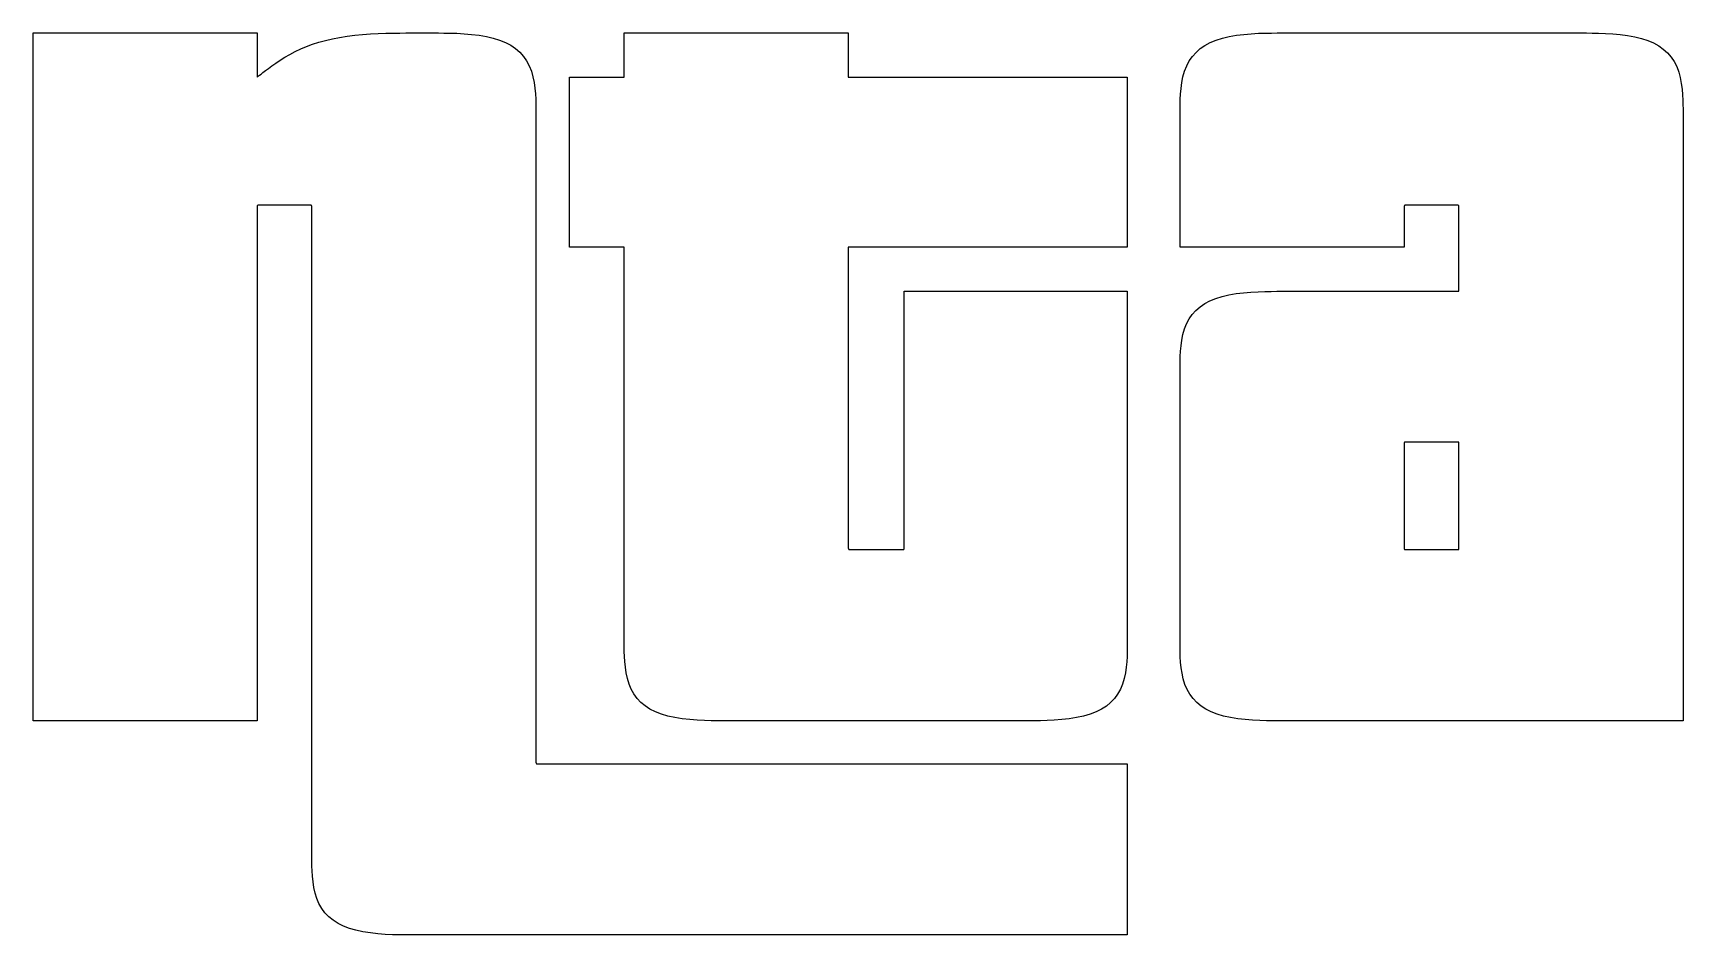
# Model space of a CAD drawing. Extents: x -29.1 to 43.7, y -24.8 to 28.6.
# Drawn here: x 18.26 to 35.67, y 19.08 to 28.6 of the extents above; entities that cross this region are included whole.
import ezdxf

# ---------------------------------------------------------------- set-up
doc = ezdxf.new("R2010")
doc.units = 0
doc.layers.add('LAYER 1', color=7, linetype='CONTINUOUS')

msp = doc.modelspace()

# ---------------------------------------------------------------- linework, layer by layer
at = {"layer": 'LAYER 1'}
for points in [[(21.669, 19.127), (21.6, 19.147), (21.537, 19.171), (21.48, 19.2), (21.428, 19.233), (21.382, 19.27), (21.342, 19.312), (21.308, 19.358), (21.279, 19.408), (21.256, 19.463), (21.239, 19.52), (21.226, 19.58), (21.216, 19.639), (21.21, 19.698), (21.207, 19.753), (21.205, 19.804), (21.205, 19.849), (21.205, 19.886), (21.205, 19.915), (21.205, 19.937), (21.205, 19.953), (21.205, 19.964), (21.205, 19.97), (21.205, 19.973), (21.205, 19.975), (21.205, 19.975), (21.205, 19.977), (21.205, 19.99), (21.205, 20.027), (21.205, 20.098), (21.205, 20.217), (21.205, 20.393), (21.205, 20.64), (21.205, 20.968), (21.205, 21.388), (21.205, 21.891), (21.205, 22.452), (21.205, 23.049), (21.205, 23.659), (21.205, 24.257), (21.205, 24.821), (21.205, 25.326), (21.205, 25.75), (21.205, 26.083), (21.205, 26.333), (21.205, 26.512), (21.205, 26.633), (21.205, 26.706), (21.205, 26.744), (21.205, 26.758), (21.205, 26.76), (21.205, 26.76), (21.205, 26.76), (21.205, 26.76), (21.205, 26.761), (21.205, 26.761), (21.205, 26.761), (21.205, 26.762), (21.205, 26.763), (21.205, 26.763), (21.205, 26.765), (21.205, 26.766), (21.204, 26.767), (21.204, 26.769), (21.204, 26.77), (21.204, 26.772), (21.204, 26.773), (21.203, 26.775), (21.203, 26.776), (21.202, 26.777), (21.201, 26.778), (21.2, 26.779), (21.199, 26.78), (21.198, 26.781), (21.197, 26.781), (21.196, 26.782), (21.194, 26.782), (21.193, 26.783), (21.191, 26.783), (21.19, 26.783), (21.189, 26.783), (21.187, 26.783), (21.186, 26.783), (21.185, 26.783), (21.184, 26.783), (21.183, 26.783), (21.183, 26.783), (21.182, 26.783), (21.182, 26.783), (21.182, 26.783), (21.182, 26.783), (21.182, 26.783), (21.182, 26.783), (21.182, 26.783), (21.18, 26.783), (21.176, 26.783), (21.17, 26.783), (21.159, 26.783), (21.144, 26.783), (21.123, 26.783), (21.095, 26.783), (21.06, 26.783), (21.018, 26.783), (20.973, 26.783), (20.926, 26.783), (20.878, 26.783), (20.831, 26.783), (20.788, 26.783), (20.75, 26.783), (20.719, 26.783), (20.695, 26.783), (20.677, 26.783), (20.664, 26.783), (20.656, 26.783), (20.651, 26.783), (20.649, 26.783), (20.648, 26.783), (20.648, 26.783), (20.648, 26.783), (20.648, 26.783), (20.648, 26.783), (20.647, 26.783), (20.647, 26.783), (20.647, 26.783), (20.646, 26.783), (20.645, 26.783), (20.644, 26.783), (20.643, 26.783), (20.642, 26.783), (20.64, 26.783), (20.639, 26.783), (20.637, 26.783), (20.636, 26.782), (20.634, 26.782), (20.633, 26.782), (20.632, 26.781), (20.631, 26.78), (20.63, 26.779), (20.629, 26.779), (20.628, 26.778), (20.627, 26.776), (20.627, 26.775), (20.626, 26.774), (20.626, 26.772), (20.625, 26.771), (20.625, 26.769), (20.625, 26.768), (20.625, 26.766), (20.625, 26.765), (20.625, 26.764), (20.625, 26.763), (20.625, 26.762), (20.625, 26.761), (20.625, 26.761), (20.625, 26.761), (20.625, 26.76), (20.625, 26.76), (20.625, 26.76), (20.625, 26.76), (20.625, 26.76), (20.625, 26.754), (20.625, 26.734), (20.625, 26.689), (20.625, 26.611), (20.625, 26.49), (20.625, 26.318), (20.625, 26.083), (20.625, 25.778), (20.625, 25.401), (20.625, 24.97), (20.625, 24.502), (20.625, 24.017), (20.625, 23.533), (20.625, 23.069), (20.625, 22.644), (20.625, 22.276), (20.625, 21.981), (20.625, 21.755), (20.625, 21.59), (20.625, 21.475), (20.625, 21.402), (20.625, 21.361), (20.625, 21.343), (20.625, 21.339), (20.625, 21.339), (20.625, 21.339), (20.625, 21.339), (20.625, 21.339), (20.625, 21.339), (20.625, 21.339), (20.625, 21.339), (20.625, 21.339), (20.625, 21.339), (20.624, 21.339), (20.618, 21.339), (20.602, 21.339), (20.574, 21.339), (20.528, 21.339), (20.461, 21.339), (20.369, 21.339), (20.247, 21.339), (20.094, 21.339), (19.913, 21.339), (19.714, 21.339), (19.504, 21.339), (19.292, 21.339), (19.085, 21.339), (18.893, 21.339), (18.723, 21.339), (18.583, 21.339), (18.474, 21.339), (18.393, 21.339), (18.336, 21.339), (18.298, 21.339), (18.276, 21.339), (18.265, 21.339), (18.261, 21.339), (18.261, 21.339), (18.261, 21.339), (18.261, 21.339), (18.261, 21.339), (18.261, 21.339), (18.261, 21.339), (18.261, 21.339), (18.261, 21.339), (18.261, 21.339), (18.261, 21.34), (18.261, 21.352), (18.261, 21.388), (18.261, 21.46), (18.261, 21.58), (18.261, 21.761), (18.261, 22.015), (18.261, 22.356), (18.261, 22.794), (18.261, 23.323), (18.261, 23.917), (18.261, 24.553), (18.261, 25.205), (18.261, 25.848), (18.261, 26.457), (18.261, 27.007), (18.261, 27.472), (18.261, 27.839), (18.261, 28.117), (18.261, 28.317), (18.261, 28.453), (18.261, 28.537), (18.261, 28.581), (18.261, 28.598), (18.261, 28.602), (18.261, 28.602), (18.261, 28.602), (18.261, 28.602), (18.261, 28.602), (18.261, 28.602), (18.261, 28.602), (18.261, 28.602), (18.261, 28.602), (18.261, 28.602), (18.263, 28.602), (18.272, 28.602), (18.29, 28.602), (18.323, 28.602), (18.375, 28.602), (18.449, 28.602), (18.549, 28.602), (18.68, 28.602), (18.843, 28.602), (19.03, 28.602), (19.233, 28.602), (19.444, 28.602), (19.656, 28.602), (19.859, 28.602), (20.045, 28.602), (20.208, 28.602), (20.338, 28.602), (20.438, 28.602), (20.512, 28.602), (20.563, 28.602), (20.596, 28.602), (20.614, 28.602), (20.623, 28.602), (20.625, 28.602), (20.625, 28.602), (20.625, 28.602), (20.625, 28.602), (20.625, 28.602), (20.625, 28.602), (20.625, 28.602), (20.625, 28.602), (20.625, 28.602), (20.625, 28.602), (20.625, 28.601), (20.625, 28.6), (20.625, 28.597), (20.625, 28.592), (20.625, 28.583), (20.625, 28.57), (20.625, 28.552), (20.625, 28.529), (20.625, 28.499), (20.625, 28.463), (20.625, 28.424), (20.625, 28.383), (20.625, 28.341), (20.625, 28.3), (20.625, 28.262), (20.625, 28.229), (20.625, 28.2), (20.625, 28.179), (20.625, 28.162), (20.625, 28.151), (20.625, 28.143), (20.625, 28.139), (20.625, 28.136), (20.625, 28.136), (20.625, 28.136), (20.625, 28.136), (20.626, 28.136), (20.629, 28.138), (20.633, 28.142), (20.641, 28.148), (20.652, 28.156), (20.667, 28.168), (20.687, 28.184), (20.713, 28.204), (20.745, 28.228), (20.781, 28.254), (20.822, 28.283), (20.868, 28.314), (20.917, 28.345), (20.97, 28.376), (21.027, 28.405), (21.086, 28.433), (21.148, 28.459), (21.212, 28.483), (21.279, 28.504), (21.349, 28.523), (21.422, 28.54), (21.497, 28.554), (21.575, 28.567), (21.656, 28.577), (21.738, 28.585), (21.822, 28.591), (21.905, 28.595), (21.985, 28.598), (22.061, 28.6), (22.132, 28.601), (22.194, 28.602), (22.248, 28.602), (22.291, 28.602), (22.326, 28.602), (22.354, 28.602), (22.378, 28.602), (22.402, 28.602), (22.427, 28.602), (22.457, 28.602), (22.494, 28.602), (22.541, 28.602), (22.598, 28.601), (22.663, 28.6), (22.735, 28.598), (22.811, 28.594), (22.889, 28.587), (22.968, 28.578), (23.045, 28.565), (23.117, 28.548), (23.185, 28.527), (23.247, 28.502), (23.303, 28.472), (23.353, 28.437), (23.398, 28.399), (23.437, 28.355), (23.47, 28.308), (23.498, 28.256), (23.52, 28.199), (23.537, 28.14), (23.549, 28.079), (23.558, 28.018), (23.564, 27.958), (23.567, 27.902), (23.568, 27.85), (23.569, 27.805), (23.569, 27.768), (23.569, 27.739), (23.569, 27.717), (23.569, 27.702), (23.569, 27.691), (23.569, 27.685), (23.569, 27.682), (23.569, 27.681), (23.569, 27.681), (23.569, 27.678), (23.569, 27.663), (23.569, 27.623), (23.569, 27.546), (23.569, 27.422), (23.569, 27.238), (23.569, 26.983), (23.569, 26.645), (23.569, 26.215), (23.569, 25.705), (23.569, 25.139), (23.569, 24.54), (23.569, 23.932), (23.569, 23.337), (23.569, 22.78), (23.569, 22.284), (23.569, 21.871), (23.569, 21.55), (23.569, 21.309), (23.569, 21.138), (23.569, 21.023), (23.569, 20.955), (23.569, 20.92), (23.569, 20.908), (23.569, 20.907), (23.569, 20.907), (23.569, 20.907), (23.569, 20.907), (23.569, 20.907), (23.569, 20.906), (23.569, 20.906), (23.569, 20.905), (23.569, 20.904), (23.569, 20.904), (23.569, 20.902), (23.569, 20.901), (23.569, 20.9), (23.569, 20.898), (23.569, 20.897), (23.569, 20.895), (23.57, 20.894), (23.57, 20.892), (23.571, 20.891), (23.571, 20.89), (23.572, 20.889), (23.573, 20.888), (23.574, 20.887), (23.575, 20.886), (23.576, 20.886), (23.578, 20.885), (23.579, 20.885), (23.581, 20.885), (23.582, 20.884), (23.584, 20.884), (23.585, 20.884), (23.586, 20.884), (23.588, 20.884), (23.589, 20.884), (23.59, 20.884), (23.59, 20.884), (23.591, 20.884), (23.591, 20.884), (23.591, 20.884), (23.591, 20.884), (23.591, 20.884), (23.591, 20.884), (23.592, 20.884), (23.596, 20.884), (23.616, 20.884), (23.662, 20.884), (23.743, 20.884), (23.872, 20.884), (24.059, 20.884), (24.315, 20.884), (24.65, 20.884), (25.068, 20.884), (25.554, 20.884), (26.084, 20.884), (26.638, 20.884), (27.195, 20.884), (27.733, 20.884), (28.23, 20.884), (28.665, 20.884), (29.019, 20.884), (29.291, 20.884), (29.492, 20.884), (29.633, 20.884), (29.724, 20.884), (29.777, 20.884), (29.801, 20.884), (29.808, 20.884), (29.809, 20.884), (29.809, 20.884), (29.809, 20.884), (29.809, 20.884), (29.809, 20.884), (29.809, 20.884), (29.809, 20.884), (29.809, 20.884), (29.809, 20.884), (29.809, 20.884), (29.809, 20.88), (29.809, 20.869), (29.809, 20.85), (29.809, 20.817), (29.809, 20.769), (29.809, 20.702), (29.809, 20.614), (29.809, 20.5), (29.809, 20.365), (29.809, 20.215), (29.809, 20.056), (29.809, 19.893), (29.809, 19.734), (29.809, 19.585), (29.809, 19.451), (29.809, 19.34), (29.809, 19.253), (29.809, 19.187), (29.809, 19.141), (29.809, 19.109), (29.809, 19.09), (29.809, 19.081), (29.809, 19.077), (29.809, 19.077), (29.809, 19.077), (29.809, 19.077), (29.809, 19.077), (29.809, 19.077), (29.809, 19.077), (29.809, 19.077), (29.809, 19.077), (29.809, 19.077), (29.808, 19.077), (29.798, 19.077), (29.767, 19.077), (29.702, 19.077), (29.589, 19.077), (29.416, 19.077), (29.171, 19.077), (28.839, 19.077), (28.41, 19.077), (27.885, 19.077), (27.289, 19.077), (26.645, 19.077), (25.981, 19.077), (25.321, 19.077), (24.692, 19.077), (24.119, 19.077), (23.627, 19.077), (23.235, 19.077), (22.937, 19.077), (22.72, 19.077), (22.57, 19.077), (22.476, 19.077), (22.425, 19.077), (22.403, 19.077), (22.398, 19.077), (22.398, 19.077), (22.397, 19.077), (22.394, 19.077), (22.387, 19.077), (22.375, 19.077), (22.356, 19.077), (22.33, 19.077), (22.295, 19.077), (22.249, 19.077), (22.192, 19.077), (22.127, 19.078), (22.055, 19.08), (21.979, 19.084), (21.9, 19.09), (21.821, 19.099), (21.743, 19.111)], [(24.96, 21.389), (24.892, 21.409), (24.829, 21.433), (24.772, 21.462), (24.721, 21.496), (24.676, 21.533), (24.636, 21.575), (24.602, 21.622), (24.574, 21.672), (24.551, 21.727), (24.534, 21.786), (24.521, 21.846), (24.512, 21.906), (24.506, 21.964), (24.503, 22.019), (24.501, 22.07), (24.501, 22.115), (24.501, 22.151), (24.501, 22.18), (24.501, 22.201), (24.501, 22.216), (24.501, 22.227), (24.501, 22.232), (24.501, 22.235), (24.501, 22.236), (24.501, 22.237), (24.501, 22.238), (24.501, 22.248), (24.501, 22.274), (24.501, 22.322), (24.501, 22.4), (24.501, 22.514), (24.501, 22.673), (24.501, 22.884), (24.501, 23.151), (24.501, 23.465), (24.501, 23.813), (24.501, 24.179), (24.501, 24.55), (24.501, 24.91), (24.501, 25.245), (24.501, 25.542), (24.501, 25.786), (24.501, 25.974), (24.501, 26.114), (24.501, 26.213), (24.501, 26.278), (24.501, 26.315), (24.501, 26.334), (24.501, 26.339), (24.501, 26.34), (24.501, 26.34), (24.501, 26.34), (24.501, 26.34), (24.501, 26.34), (24.501, 26.34), (24.501, 26.34), (24.501, 26.34), (24.501, 26.34), (24.501, 26.34), (24.499, 26.34), (24.496, 26.34), (24.49, 26.34), (24.48, 26.34), (24.464, 26.34), (24.443, 26.34), (24.414, 26.34), (24.378, 26.34), (24.334, 26.34), (24.286, 26.34), (24.234, 26.34), (24.182, 26.34), (24.131, 26.34), (24.083, 26.34), (24.04, 26.34), (24.004, 26.34), (23.976, 26.34), (23.956, 26.34), (23.941, 26.34), (23.931, 26.34), (23.925, 26.34), (23.922, 26.34), (23.921, 26.34), (23.921, 26.34), (23.921, 26.34), (23.921, 26.34), (23.921, 26.34), (23.921, 26.34), (23.921, 26.34), (23.921, 26.34), (23.921, 26.34), (23.921, 26.34), (23.921, 26.34), (23.921, 26.343), (23.921, 26.352), (23.921, 26.37), (23.921, 26.399), (23.921, 26.444), (23.921, 26.508), (23.921, 26.593), (23.921, 26.702), (23.921, 26.835), (23.921, 26.983), (23.921, 27.141), (23.921, 27.304), (23.921, 27.463), (23.921, 27.614), (23.921, 27.75), (23.921, 27.864), (23.921, 27.953), (23.921, 28.021), (23.921, 28.069), (23.921, 28.101), (23.921, 28.121), (23.921, 28.131), (23.921, 28.135), (23.921, 28.136), (23.921, 28.136), (23.921, 28.136), (23.921, 28.136), (23.921, 28.136), (23.921, 28.136), (23.921, 28.136), (23.921, 28.136), (23.921, 28.136), (23.921, 28.136), (23.922, 28.136), (23.924, 28.136), (23.93, 28.136), (23.939, 28.136), (23.952, 28.136), (23.972, 28.136), (23.998, 28.136), (24.032, 28.136), (24.074, 28.136), (24.121, 28.136), (24.172, 28.136), (24.224, 28.136), (24.276, 28.136), (24.325, 28.136), (24.37, 28.136), (24.408, 28.136), (24.438, 28.136), (24.461, 28.136), (24.477, 28.136), (24.488, 28.136), (24.495, 28.136), (24.499, 28.136), (24.501, 28.136), (24.501, 28.136), (24.501, 28.136), (24.501, 28.136), (24.501, 28.136), (24.501, 28.136), (24.501, 28.136), (24.501, 28.136), (24.501, 28.136), (24.501, 28.136), (24.501, 28.136), (24.501, 28.136), (24.501, 28.138), (24.501, 28.142), (24.501, 28.148), (24.501, 28.159), (24.501, 28.174), (24.501, 28.194), (24.501, 28.221), (24.501, 28.253), (24.501, 28.291), (24.501, 28.331), (24.501, 28.373), (24.501, 28.415), (24.501, 28.455), (24.501, 28.491), (24.501, 28.523), (24.501, 28.548), (24.501, 28.567), (24.501, 28.581), (24.501, 28.591), (24.501, 28.597), (24.501, 28.6), (24.501, 28.601), (24.501, 28.602), (24.501, 28.602), (24.501, 28.602), (24.501, 28.602), (24.501, 28.602), (24.501, 28.602), (24.501, 28.602), (24.501, 28.602), (24.501, 28.602), (24.501, 28.602), (24.503, 28.602), (24.51, 28.602), (24.528, 28.602), (24.559, 28.602), (24.609, 28.602), (24.681, 28.602), (24.78, 28.602), (24.909, 28.602), (25.071, 28.602), (25.257, 28.602), (25.461, 28.602), (25.674, 28.602), (25.886, 28.602), (26.091, 28.602), (26.28, 28.602), (26.444, 28.602), (26.576, 28.602), (26.677, 28.602), (26.751, 28.602), (26.803, 28.602), (26.836, 28.602), (26.855, 28.602), (26.863, 28.602), (26.865, 28.602), (26.865, 28.602), (26.865, 28.602), (26.865, 28.602), (26.865, 28.602), (26.865, 28.602), (26.865, 28.602), (26.865, 28.602), (26.865, 28.602), (26.865, 28.602), (26.865, 28.601), (26.865, 28.6), (26.865, 28.597), (26.865, 28.591), (26.865, 28.582), (26.865, 28.568), (26.865, 28.55), (26.865, 28.525), (26.865, 28.494), (26.865, 28.458), (26.865, 28.418), (26.865, 28.377), (26.865, 28.335), (26.865, 28.294), (26.865, 28.256), (26.865, 28.223), (26.865, 28.196), (26.865, 28.175), (26.865, 28.16), (26.865, 28.149), (26.865, 28.142), (26.865, 28.138), (26.865, 28.136), (26.865, 28.136), (26.865, 28.136), (26.865, 28.136), (26.865, 28.136), (26.865, 28.136), (26.865, 28.136), (26.865, 28.136), (26.865, 28.136), (26.865, 28.136), (26.865, 28.136), (26.866, 28.136), (26.873, 28.136), (26.89, 28.136), (26.924, 28.136), (26.979, 28.136), (27.059, 28.136), (27.172, 28.136), (27.321, 28.136), (27.511, 28.136), (27.735, 28.136), (27.983, 28.136), (28.245, 28.136), (28.511, 28.136), (28.77, 28.136), (29.012, 28.136), (29.227, 28.136), (29.404, 28.136), (29.541, 28.136), (29.643, 28.136), (29.715, 28.136), (29.762, 28.136), (29.79, 28.136), (29.804, 28.136), (29.808, 28.136), (29.809, 28.136), (29.809, 28.136), (29.809, 28.136), (29.809, 28.136), (29.809, 28.136), (29.809, 28.136), (29.809, 28.136), (29.809, 28.136), (29.809, 28.136), (29.809, 28.135), (29.809, 28.132), (29.809, 28.122), (29.809, 28.104), (29.809, 28.072), (29.809, 28.026), (29.809, 27.96), (29.809, 27.873), (29.809, 27.761), (29.809, 27.627), (29.809, 27.477), (29.809, 27.318), (29.809, 27.156), (29.809, 26.997), (29.809, 26.847), (29.809, 26.713), (29.809, 26.602), (29.809, 26.514), (29.809, 26.449), (29.809, 26.403), (29.809, 26.372), (29.809, 26.353), (29.809, 26.344), (29.809, 26.34), (29.809, 26.34), (29.809, 26.34), (29.809, 26.34), (29.809, 26.34), (29.809, 26.34), (29.809, 26.34), (29.809, 26.34), (29.809, 26.34), (29.809, 26.34), (29.808, 26.34), (29.804, 26.34), (29.79, 26.34), (29.762, 26.34), (29.714, 26.34), (29.642, 26.34), (29.539, 26.34), (29.402, 26.34), (29.224, 26.34), (29.009, 26.34), (28.767, 26.34), (28.508, 26.34), (28.242, 26.34), (27.98, 26.34), (27.732, 26.34), (27.508, 26.34), (27.319, 26.34), (27.17, 26.34), (27.058, 26.34), (26.978, 26.34), (26.923, 26.34), (26.89, 26.34), (26.873, 26.34), (26.866, 26.34), (26.865, 26.34), (26.865, 26.34), (26.865, 26.34), (26.865, 26.34), (26.865, 26.34), (26.865, 26.34), (26.865, 26.34), (26.865, 26.34), (26.865, 26.34), (26.865, 26.34), (26.865, 26.336), (26.865, 26.323), (26.865, 26.295), (26.865, 26.247), (26.865, 26.173), (26.865, 26.068), (26.865, 25.926), (26.865, 25.742), (26.865, 25.515), (26.865, 25.258), (26.865, 24.981), (26.865, 24.695), (26.865, 24.411), (26.865, 24.141), (26.865, 23.895), (26.865, 23.685), (26.865, 23.519), (26.865, 23.393), (26.865, 23.301), (26.865, 23.239), (26.865, 23.2), (26.865, 23.179), (26.865, 23.17), (26.865, 23.169), (26.865, 23.169), (26.865, 23.169), (26.865, 23.169), (26.865, 23.168), (26.865, 23.168), (26.865, 23.168), (26.865, 23.167), (26.865, 23.167), (26.865, 23.166), (26.865, 23.165), (26.865, 23.163), (26.865, 23.162), (26.865, 23.16), (26.865, 23.159), (26.866, 23.157), (26.866, 23.156), (26.866, 23.154), (26.867, 23.153), (26.868, 23.152), (26.868, 23.151), (26.869, 23.15), (26.87, 23.149), (26.871, 23.148), (26.872, 23.148), (26.874, 23.147), (26.875, 23.147), (26.877, 23.146), (26.878, 23.146), (26.88, 23.146), (26.881, 23.146), (26.882, 23.146), (26.884, 23.146), (26.885, 23.146), (26.886, 23.146), (26.886, 23.146), (26.887, 23.146), (26.887, 23.146), (26.887, 23.146), (26.888, 23.146), (26.888, 23.146), (26.888, 23.146), (26.888, 23.146), (26.888, 23.146), (26.89, 23.146), (26.894, 23.146), (26.901, 23.146), (26.912, 23.146), (26.928, 23.146), (26.951, 23.146), (26.98, 23.146), (27.017, 23.146), (27.06, 23.146), (27.107, 23.146), (27.156, 23.146), (27.205, 23.146), (27.252, 23.146), (27.296, 23.146), (27.334, 23.146), (27.365, 23.146), (27.389, 23.146), (27.406, 23.146), (27.418, 23.146), (27.426, 23.146), (27.431, 23.146), (27.433, 23.146), (27.433, 23.146), (27.433, 23.146), (27.433, 23.146), (27.433, 23.146), (27.433, 23.146), (27.434, 23.146), (27.434, 23.146), (27.435, 23.146), (27.435, 23.146), (27.436, 23.146), (27.437, 23.146), (27.438, 23.146), (27.44, 23.146), (27.441, 23.146), (27.443, 23.146), (27.444, 23.146), (27.446, 23.147), (27.447, 23.147), (27.448, 23.148), (27.45, 23.148), (27.451, 23.149), (27.452, 23.15), (27.453, 23.151), (27.453, 23.152), (27.454, 23.153), (27.455, 23.154), (27.455, 23.156), (27.455, 23.157), (27.456, 23.159), (27.456, 23.16), (27.456, 23.162), (27.456, 23.163), (27.456, 23.164), (27.456, 23.165), (27.456, 23.166), (27.456, 23.167), (27.456, 23.168), (27.456, 23.168), (27.456, 23.168), (27.456, 23.168), (27.456, 23.169), (27.456, 23.169), (27.456, 23.169), (27.456, 23.169), (27.456, 23.175), (27.456, 23.191), (27.456, 23.221), (27.456, 23.27), (27.456, 23.343), (27.456, 23.445), (27.456, 23.58), (27.456, 23.752), (27.456, 23.957), (27.456, 24.184), (27.456, 24.425), (27.456, 24.669), (27.456, 24.908), (27.456, 25.131), (27.456, 25.33), (27.456, 25.494), (27.456, 25.622), (27.456, 25.717), (27.456, 25.785), (27.456, 25.829), (27.456, 25.856), (27.456, 25.869), (27.456, 25.873), (27.456, 25.874), (27.456, 25.874), (27.456, 25.874), (27.456, 25.874), (27.456, 25.874), (27.456, 25.874), (27.456, 25.874), (27.456, 25.874), (27.456, 25.874), (27.456, 25.874), (27.461, 25.874), (27.473, 25.874), (27.496, 25.874), (27.536, 25.874), (27.597, 25.874), (27.681, 25.874), (27.794, 25.874), (27.939, 25.874), (28.113, 25.874), (28.309, 25.874), (28.517, 25.874), (28.729, 25.874), (28.938, 25.874), (29.135, 25.874), (29.311, 25.874), (29.459, 25.874), (29.575, 25.874), (29.662, 25.874), (29.724, 25.874), (29.766, 25.874), (29.791, 25.874), (29.803, 25.874), (29.808, 25.874), (29.809, 25.874), (29.809, 25.874), (29.809, 25.874), (29.809, 25.874), (29.809, 25.874), (29.809, 25.874), (29.809, 25.874), (29.809, 25.874), (29.809, 25.874), (29.809, 25.873), (29.809, 25.868), (29.809, 25.852), (29.809, 25.818), (29.809, 25.761), (29.809, 25.673), (29.809, 25.548), (29.809, 25.38), (29.809, 25.164), (29.809, 24.9), (29.809, 24.602), (29.809, 24.283), (29.809, 23.954), (29.809, 23.63), (29.809, 23.322), (29.809, 23.044), (29.809, 22.808), (29.809, 22.622), (29.809, 22.481), (29.809, 22.38), (29.809, 22.311), (29.809, 22.269), (29.809, 22.247), (29.809, 22.238), (29.809, 22.237), (29.809, 22.236), (29.809, 22.235), (29.809, 22.232), (29.809, 22.226), (29.809, 22.216), (29.809, 22.201), (29.809, 22.18), (29.809, 22.151), (29.809, 22.114), (29.808, 22.07), (29.807, 22.019), (29.803, 21.963), (29.798, 21.905), (29.789, 21.845), (29.776, 21.785), (29.758, 21.727), (29.736, 21.672), (29.707, 21.621), (29.673, 21.575), (29.633, 21.533), (29.588, 21.495), (29.537, 21.462), (29.48, 21.433), (29.417, 21.409), (29.348, 21.388), (29.274, 21.372), (29.197, 21.36), (29.118, 21.352), (29.039, 21.346), (28.963, 21.342), (28.892, 21.34), (28.827, 21.339), (28.772, 21.339), (28.727, 21.339), (28.692, 21.339), (28.666, 21.339), (28.649, 21.339), (28.637, 21.339), (28.631, 21.339), (28.628, 21.339), (28.627, 21.339), (28.627, 21.339), (28.624, 21.339), (28.614, 21.339), (28.592, 21.339), (28.551, 21.339), (28.488, 21.339), (28.397, 21.339), (28.272, 21.339), (28.109, 21.339), (27.906, 21.339), (27.672, 21.339), (27.418, 21.339), (27.153, 21.339), (26.888, 21.339), (26.634, 21.339), (26.401, 21.339), (26.198, 21.339), (26.036, 21.339), (25.912, 21.339), (25.821, 21.339), (25.758, 21.339), (25.718, 21.339), (25.695, 21.339), (25.685, 21.339), (25.683, 21.339), (25.683, 21.339), (25.682, 21.339), (25.679, 21.339), (25.672, 21.339), (25.661, 21.339), (25.643, 21.339), (25.617, 21.339), (25.583, 21.339), (25.537, 21.339), (25.482, 21.339), (25.417, 21.34), (25.346, 21.342), (25.27, 21.346), (25.191, 21.352), (25.112, 21.36), (25.034, 21.373)], [(30.825, 21.389), (30.757, 21.409), (30.695, 21.433), (30.639, 21.462), (30.588, 21.494), (30.542, 21.532), (30.503, 21.573), (30.469, 21.619), (30.44, 21.669), (30.417, 21.723), (30.4, 21.781), (30.387, 21.84), (30.378, 21.899), (30.371, 21.958), (30.368, 22.013), (30.366, 22.064), (30.366, 22.109), (30.366, 22.147), (30.366, 22.176), (30.366, 22.198), (30.366, 22.214), (30.366, 22.225), (30.366, 22.232), (30.366, 22.235), (30.366, 22.236), (30.366, 22.237), (30.366, 22.237), (30.366, 22.242), (30.366, 22.256), (30.366, 22.284), (30.366, 22.33), (30.366, 22.399), (30.366, 22.496), (30.366, 22.625), (30.366, 22.791), (30.366, 22.991), (30.366, 23.215), (30.366, 23.455), (30.366, 23.7), (30.366, 23.942), (30.366, 24.171), (30.366, 24.377), (30.366, 24.552), (30.366, 24.689), (30.366, 24.794), (30.366, 24.869), (30.366, 24.92), (30.366, 24.951), (30.366, 24.968), (30.366, 24.975), (30.366, 24.976), (30.366, 24.976), (30.366, 24.977), (30.366, 24.98), (30.366, 24.986), (30.366, 24.995), (30.366, 25.01), (30.366, 25.031), (30.366, 25.058), (30.366, 25.094), (30.366, 25.137), (30.367, 25.187), (30.37, 25.242), (30.376, 25.299), (30.384, 25.359), (30.396, 25.418), (30.413, 25.476), (30.434, 25.531), (30.461, 25.582), (30.494, 25.629), (30.533, 25.672), (30.577, 25.71), (30.626, 25.744), (30.681, 25.773), (30.742, 25.799), (30.809, 25.82), (30.881, 25.836), (30.957, 25.849), (31.035, 25.859), (31.114, 25.866), (31.19, 25.87), (31.262, 25.872), (31.328, 25.873), (31.387, 25.874), (31.435, 25.874), (31.472, 25.874), (31.5, 25.874), (31.52, 25.874), (31.534, 25.874), (31.542, 25.874), (31.546, 25.874), (31.548, 25.874), (31.548, 25.874), (31.548, 25.874), (31.552, 25.874), (31.562, 25.874), (31.581, 25.874), (31.612, 25.874), (31.659, 25.874), (31.724, 25.874), (31.81, 25.874), (31.919, 25.874), (32.05, 25.874), (32.196, 25.874), (32.351, 25.874), (32.509, 25.874), (32.664, 25.874), (32.809, 25.874), (32.94, 25.874), (33.049, 25.874), (33.135, 25.874), (33.199, 25.874), (33.245, 25.874), (33.277, 25.874), (33.296, 25.874), (33.305, 25.874), (33.309, 25.874), (33.309, 25.874), (33.309, 25.874), (33.309, 25.874), (33.309, 25.874), (33.309, 25.874), (33.309, 25.874), (33.309, 25.874), (33.309, 25.874), (33.309, 25.874), (33.309, 25.874), (33.309, 25.875), (33.309, 25.878), (33.309, 25.886), (33.309, 25.899), (33.309, 25.918), (33.309, 25.947), (33.309, 25.985), (33.309, 26.035), (33.309, 26.097), (33.309, 26.167), (33.309, 26.244), (33.309, 26.323), (33.309, 26.402), (33.309, 26.477), (33.309, 26.547), (33.309, 26.607), (33.309, 26.655), (33.309, 26.692), (33.309, 26.719), (33.309, 26.738), (33.309, 26.75), (33.309, 26.756), (33.309, 26.759), (33.309, 26.76), (33.309, 26.76), (33.309, 26.76), (33.309, 26.76), (33.309, 26.76), (33.309, 26.761), (33.309, 26.761), (33.309, 26.762), (33.309, 26.762), (33.309, 26.763), (33.309, 26.764), (33.309, 26.765), (33.309, 26.767), (33.309, 26.768), (33.309, 26.77), (33.309, 26.771), (33.309, 26.773), (33.308, 26.774), (33.308, 26.775), (33.307, 26.777), (33.307, 26.778), (33.306, 26.779), (33.305, 26.78), (33.304, 26.78), (33.303, 26.781), (33.301, 26.782), (33.3, 26.782), (33.299, 26.782), (33.297, 26.783), (33.296, 26.783), (33.294, 26.783), (33.293, 26.783), (33.291, 26.783), (33.29, 26.783), (33.289, 26.783), (33.288, 26.783), (33.288, 26.783), (33.287, 26.783), (33.287, 26.783), (33.287, 26.783), (33.287, 26.783), (33.287, 26.783), (33.287, 26.783), (33.287, 26.783), (33.286, 26.783), (33.284, 26.783), (33.279, 26.783), (33.271, 26.783), (33.258, 26.783), (33.24, 26.783), (33.216, 26.783), (33.185, 26.783), (33.147, 26.783), (33.104, 26.783), (33.058, 26.783), (33.01, 26.783), (32.963, 26.783), (32.918, 26.783), (32.876, 26.783), (32.841, 26.783), (32.813, 26.783), (32.792, 26.783), (32.776, 26.783), (32.765, 26.783), (32.758, 26.783), (32.755, 26.783), (32.753, 26.783), (32.753, 26.783), (32.753, 26.783), (32.753, 26.783), (32.753, 26.783), (32.752, 26.783), (32.752, 26.783), (32.752, 26.783), (32.751, 26.783), (32.751, 26.783), (32.75, 26.783), (32.749, 26.783), (32.747, 26.783), (32.746, 26.783), (32.745, 26.783), (32.743, 26.783), (32.742, 26.783), (32.74, 26.782), (32.739, 26.782), (32.737, 26.781), (32.736, 26.781), (32.735, 26.78), (32.734, 26.779), (32.733, 26.778), (32.732, 26.777), (32.732, 26.776), (32.731, 26.775), (32.731, 26.773), (32.73, 26.772), (32.73, 26.77), (32.73, 26.769), (32.73, 26.767), (32.73, 26.766), (32.73, 26.765), (32.73, 26.764), (32.73, 26.763), (32.73, 26.762), (32.73, 26.761), (32.73, 26.761), (32.73, 26.761), (32.73, 26.76), (32.73, 26.76), (32.73, 26.76), (32.73, 26.76), (32.73, 26.76), (32.73, 26.76), (32.73, 26.757), (32.73, 26.753), (32.73, 26.747), (32.73, 26.736), (32.73, 26.722), (32.73, 26.702), (32.73, 26.677), (32.73, 26.647), (32.73, 26.612), (32.73, 26.576), (32.73, 26.538), (32.73, 26.501), (32.73, 26.466), (32.73, 26.434), (32.73, 26.406), (32.73, 26.385), (32.73, 26.369), (32.73, 26.357), (32.73, 26.349), (32.73, 26.344), (32.73, 26.341), (32.73, 26.34), (32.73, 26.34), (32.73, 26.34), (32.73, 26.34), (32.73, 26.34), (32.73, 26.34), (32.73, 26.34), (32.73, 26.34), (32.73, 26.34), (32.73, 26.34), (32.73, 26.34), (32.728, 26.34), (32.72, 26.34), (32.703, 26.34), (32.671, 26.34), (32.622, 26.34), (32.551, 26.34), (32.454, 26.34), (32.327, 26.34), (32.168, 26.34), (31.984, 26.34), (31.783, 26.34), (31.573, 26.34), (31.361, 26.34), (31.157, 26.34), (30.969, 26.34), (30.803, 26.34), (30.668, 26.34), (30.565, 26.34), (30.488, 26.34), (30.434, 26.34), (30.399, 26.34), (30.378, 26.34), (30.369, 26.34), (30.366, 26.34), (30.366, 26.34), (30.366, 26.34), (30.366, 26.34), (30.366, 26.34), (30.366, 26.34), (30.366, 26.34), (30.366, 26.34), (30.366, 26.34), (30.366, 26.34), (30.366, 26.34), (30.366, 26.343), (30.366, 26.35), (30.366, 26.364), (30.366, 26.387), (30.366, 26.422), (30.366, 26.47), (30.366, 26.535), (30.366, 26.617), (30.366, 26.716), (30.366, 26.826), (30.366, 26.944), (30.366, 27.064), (30.366, 27.182), (30.366, 27.293), (30.366, 27.394), (30.366, 27.478), (30.366, 27.544), (30.366, 27.594), (30.366, 27.63), (30.366, 27.655), (30.366, 27.67), (30.366, 27.677), (30.366, 27.68), (30.366, 27.681), (30.366, 27.681), (30.366, 27.682), (30.366, 27.685), (30.366, 27.691), (30.366, 27.702), (30.366, 27.717), (30.366, 27.739), (30.366, 27.768), (30.366, 27.805), (30.366, 27.85), (30.368, 27.901), (30.371, 27.957), (30.376, 28.016), (30.385, 28.077), (30.397, 28.138), (30.414, 28.198), (30.436, 28.254), (30.463, 28.306), (30.496, 28.354), (30.535, 28.397), (30.579, 28.436), (30.629, 28.47), (30.685, 28.5), (30.746, 28.526), (30.813, 28.547), (30.886, 28.564), (30.962, 28.577), (31.04, 28.587), (31.118, 28.593), (31.195, 28.598), (31.266, 28.6), (31.332, 28.601), (31.39, 28.602), (31.437, 28.602), (31.474, 28.602), (31.502, 28.602), (31.521, 28.602), (31.535, 28.602), (31.542, 28.602), (31.546, 28.602), (31.548, 28.602), (31.548, 28.602), (31.549, 28.602), (31.556, 28.602), (31.573, 28.602), (31.606, 28.602), (31.66, 28.602), (31.739, 28.602), (31.85, 28.602), (31.996, 28.602), (32.182, 28.602), (32.402, 28.602), (32.647, 28.602), (32.906, 28.602), (33.17, 28.602), (33.428, 28.602), (33.67, 28.602), (33.886, 28.602), (34.067, 28.602), (34.207, 28.602), (34.313, 28.602), (34.389, 28.602), (34.439, 28.602), (34.47, 28.602), (34.485, 28.602), (34.491, 28.602), (34.492, 28.602), (34.492, 28.602), (34.493, 28.602), (34.498, 28.602), (34.506, 28.602), (34.52, 28.602), (34.541, 28.602), (34.57, 28.602), (34.608, 28.602), (34.657, 28.602), (34.716, 28.601), (34.783, 28.6), (34.855, 28.597), (34.932, 28.593), (35.01, 28.586), (35.088, 28.576), (35.164, 28.562), (35.236, 28.545), (35.302, 28.523), (35.362, 28.496), (35.417, 28.466), (35.466, 28.43), (35.51, 28.391), (35.548, 28.347), (35.58, 28.299), (35.607, 28.246), (35.628, 28.189), (35.644, 28.13), (35.656, 28.069), (35.664, 28.008), (35.669, 27.949), (35.672, 27.893), (35.673, 27.843), (35.674, 27.799), (35.674, 27.763), (35.674, 27.735), (35.674, 27.715), (35.674, 27.7), (35.674, 27.69), (35.674, 27.685), (35.674, 27.682), (35.674, 27.681), (35.674, 27.681), (35.674, 27.678), (35.674, 27.661), (35.674, 27.62), (35.674, 27.544), (35.674, 27.421), (35.674, 27.243), (35.674, 26.996), (35.674, 26.671), (35.674, 26.26), (35.674, 25.777), (35.674, 25.244), (35.674, 24.683), (35.674, 24.115), (35.674, 23.563), (35.674, 23.047), (35.674, 22.59), (35.674, 22.212), (35.674, 21.919), (35.674, 21.7), (35.674, 21.544), (35.674, 21.441), (35.674, 21.38), (35.674, 21.35), (35.674, 21.34), (35.674, 21.339), (35.674, 21.339), (35.674, 21.339), (35.674, 21.339), (35.674, 21.339), (35.674, 21.339), (35.674, 21.339), (35.674, 21.339), (35.674, 21.339), (35.673, 21.339), (35.667, 21.339), (35.648, 21.339), (35.609, 21.339), (35.544, 21.339), (35.444, 21.339), (35.304, 21.339), (35.116, 21.339), (34.873, 21.339), (34.577, 21.339), (34.243, 21.339), (33.885, 21.339), (33.515, 21.339), (33.15, 21.339), (32.802, 21.339), (32.486, 21.339), (32.216, 21.339), (32.002, 21.339), (31.84, 21.339), (31.721, 21.339), (31.64, 21.339), (31.589, 21.339), (31.562, 21.339), (31.55, 21.339), (31.548, 21.339), (31.548, 21.339), (31.547, 21.339), (31.543, 21.339), (31.536, 21.339), (31.524, 21.339), (31.506, 21.339), (31.48, 21.339), (31.444, 21.339), (31.399, 21.339), (31.343, 21.339), (31.278, 21.34), (31.207, 21.342), (31.132, 21.346), (31.054, 21.352), (30.975, 21.361), (30.899, 21.373)], [(33.217, 24.282), (33.182, 24.282), (33.143, 24.282), (33.099, 24.282), (33.053, 24.282), (33.007, 24.282), (32.961, 24.282), (32.918, 24.282), (32.878, 24.282), (32.844, 24.282), (32.817, 24.282), (32.795, 24.282), (32.779, 24.282), (32.768, 24.282), (32.76, 24.282), (32.756, 24.282), (32.754, 24.282), (32.753, 24.282), (32.753, 24.282), (32.753, 24.282), (32.753, 24.282), (32.752, 24.282), (32.752, 24.282), (32.752, 24.282), (32.752, 24.282), (32.751, 24.282), (32.751, 24.282), (32.75, 24.282), (32.749, 24.282), (32.748, 24.282), (32.747, 24.282), (32.745, 24.282), (32.744, 24.282), (32.743, 24.282), (32.741, 24.282), (32.74, 24.282), (32.738, 24.281), (32.737, 24.281), (32.736, 24.28), (32.735, 24.279), (32.734, 24.279), (32.733, 24.278), (32.733, 24.277), (32.732, 24.276), (32.731, 24.275), (32.731, 24.273), (32.731, 24.272), (32.73, 24.271), (32.73, 24.269), (32.73, 24.268), (32.73, 24.267), (32.73, 24.265), (32.73, 24.264), (32.73, 24.263), (32.73, 24.262), (32.73, 24.261), (32.73, 24.261), (32.73, 24.26), (32.73, 24.26), (32.73, 24.26), (32.73, 24.26), (32.73, 24.26), (32.73, 24.26), (32.73, 24.26), (32.73, 24.259), (32.73, 24.257), (32.73, 24.251), (32.73, 24.24), (32.73, 24.222), (32.73, 24.197), (32.73, 24.162), (32.73, 24.116), (32.73, 24.057), (32.73, 23.986), (32.73, 23.905), (32.73, 23.818), (32.73, 23.728), (32.73, 23.636), (32.73, 23.548), (32.73, 23.465), (32.73, 23.391), (32.73, 23.329), (32.73, 23.279), (32.73, 23.241), (32.73, 23.213), (32.73, 23.193), (32.73, 23.18), (32.73, 23.173), (32.73, 23.17), (32.73, 23.169), (32.73, 23.169), (32.73, 23.169), (32.73, 23.169), (32.73, 23.168), (32.73, 23.168), (32.73, 23.168), (32.73, 23.168), (32.73, 23.167), (32.73, 23.167), (32.73, 23.166), (32.73, 23.165), (32.73, 23.164), (32.73, 23.162), (32.73, 23.161), (32.73, 23.16), (32.73, 23.158), (32.731, 23.157), (32.731, 23.155), (32.731, 23.154), (32.732, 23.153), (32.732, 23.152), (32.733, 23.151), (32.734, 23.15), (32.735, 23.149), (32.736, 23.148), (32.737, 23.148), (32.738, 23.147), (32.739, 23.147), (32.741, 23.147), (32.742, 23.146), (32.744, 23.146), (32.745, 23.146), (32.746, 23.146), (32.748, 23.146), (32.749, 23.146), (32.75, 23.146), (32.751, 23.146), (32.751, 23.146), (32.752, 23.146), (32.752, 23.146), (32.752, 23.146), (32.752, 23.146), (32.753, 23.146), (32.753, 23.146), (32.753, 23.146), (32.753, 23.146), (32.753, 23.146), (32.755, 23.146), (32.759, 23.146), (32.765, 23.146), (32.776, 23.146), (32.79, 23.146), (32.81, 23.146), (32.835, 23.146), (32.868, 23.146), (32.906, 23.146), (32.948, 23.146), (32.993, 23.146), (33.04, 23.146), (33.086, 23.146), (33.13, 23.146), (33.171, 23.146), (33.207, 23.146), (33.237, 23.146), (33.26, 23.146), (33.278, 23.146), (33.291, 23.146), (33.3, 23.146), (33.305, 23.146), (33.308, 23.146), (33.309, 23.146), (33.309, 23.146), (33.309, 23.146), (33.309, 23.146), (33.309, 23.146), (33.309, 23.146), (33.309, 23.146), (33.309, 23.146), (33.309, 23.146), (33.309, 23.146), (33.309, 23.146), (33.309, 23.146), (33.309, 23.147), (33.309, 23.152), (33.309, 23.16), (33.309, 23.175), (33.309, 23.197), (33.309, 23.228), (33.309, 23.271), (33.309, 23.325), (33.309, 23.393), (33.309, 23.472), (33.309, 23.56), (33.309, 23.653), (33.309, 23.748), (33.309, 23.842), (33.309, 23.931), (33.309, 24.013), (33.309, 24.085), (33.309, 24.143), (33.309, 24.189), (33.309, 24.223), (33.309, 24.248), (33.309, 24.265), (33.309, 24.275), (33.309, 24.28), (33.309, 24.282), (33.309, 24.282), (33.309, 24.282), (33.309, 24.282), (33.309, 24.282), (33.309, 24.282), (33.309, 24.282), (33.309, 24.282), (33.309, 24.282), (33.309, 24.282), (33.309, 24.282), (33.309, 24.282), (33.309, 24.282), (33.306, 24.282), (33.301, 24.282), (33.294, 24.282), (33.282, 24.282), (33.266, 24.282), (33.244, 24.282)]]:
    msp.add_lwpolyline(points, close=True, dxfattribs=at)

doc.saveas('drawing.dxf')
